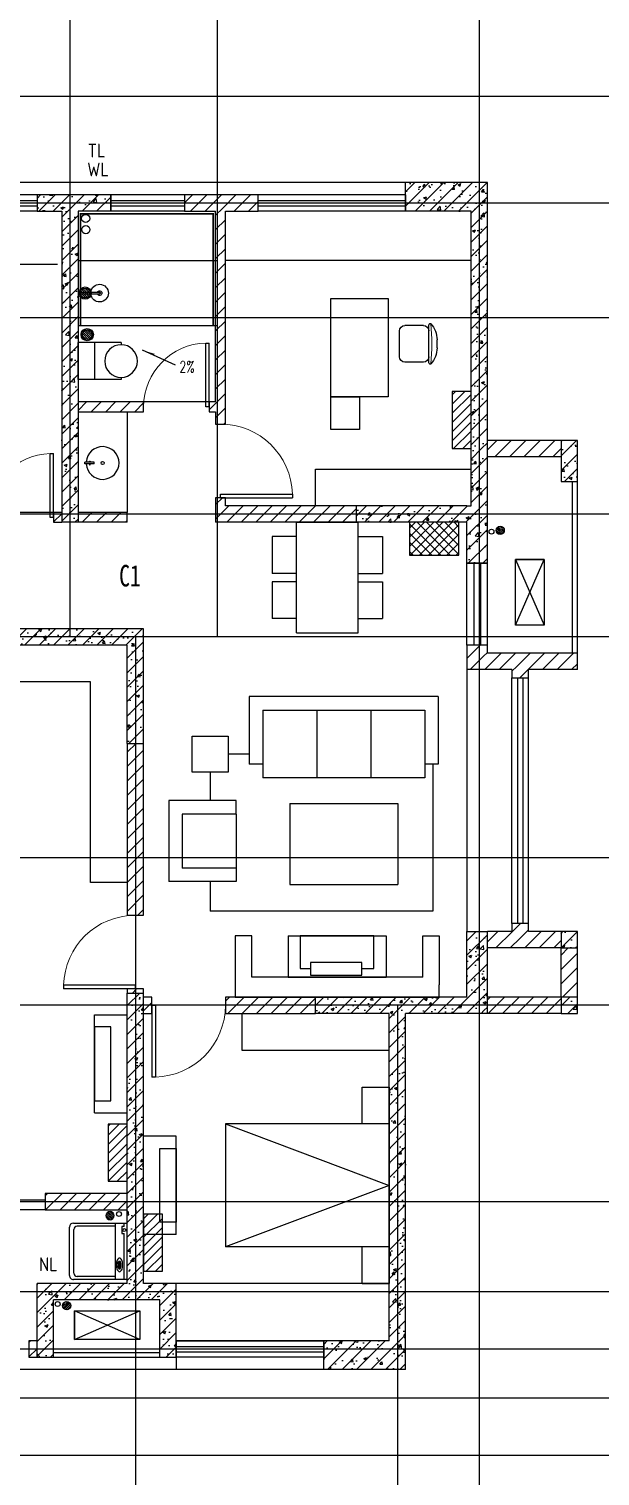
# Model space of a CAD drawing. Extents: x 174844 to 235370, y 408491 to 451532.
# Drawn here: x 218084 to 225059, y 422839 to 440518 of the extents above; entities that cross this region are included whole.
import ezdxf

# ---------------------------------------------------------------- set-up
doc = ezdxf.new("R2010")
doc.units = 0
doc.header["$LTSCALE"] = 10
doc.header["$MEASUREMENT"] = 0
doc.linetypes.add('DASH', pattern=[0.35, 0.25, -0.1])
doc.linetypes.add('DOTE', pattern=[2.42, 2, -0.2, 0.02, -0.2])
for name, color, linetype in [('A-FLOR-RAIL', 135, 'Continuous'), ('COLUMN', 255, 'Continuous'), ('DIM_SYMB', 3, 'Continuous'), ('DOTE', 24, 'DOTE'), ('L-家具', 8, 'Continuous'), ('L-石材', 43, 'Continuous'), ('LVTRY', 8, 'Continuous'), ('PUB_TEXT', 7, 'Continuous'), ('TOTHER', 7, 'Continuous'), ('WALL', 255, 'Continuous'), ('WINDOW', 4, 'Continuous'), ('空调', 231, 'Continuous')]:
    doc.layers.add(name, color=color, linetype=linetype)
doc.layers.add('HATCH', color=7, linetype='Continuous', plot=False)
doc.layers.add('PUB_HATCH', color=252, linetype='Continuous', plot=False)
doc.styles.add('A_DIM', font='SIMPLEX', dxfattribs={"width": 0.7, "bigfont": 'HZ'})
doc.styles.add('DIM_FONT', font='SIMPLEX', dxfattribs={"width": 0.7, "bigfont": 'GBCBIG'})
doc.styles.get("Standard").update_dxf_attribs({"font": 'gbenor.shx', "bigfont": 'gbcbig.shx'})
doc.styles.add('黑体', font='simhei.ttf', dxfattribs={"width": 0.73, "height": 353.9})
pattern_1 = [(45, (0, 89.76), (-88.388383, 88.388383), [])]
pattern_2 = [(45, (0, 0), (-88.388348, 88.388348), []), (50, (0, 0), (358.6301, -31.37607), [37.5, -412.5]), (355, (0, 0), (-69.37567, 376.09607), [30, -330]), (100.4514, (29.9, -2.6), (289.2547, 344.71977), [31.8701, -350.57106]), (46.1842, (0, 100), (533.62052, -82.7595), [56.25, -618.75]), (96.6356, (44.47, 93.1), (467.33135, 487.05894), [47.80514, -525.8565]), (351.1842, (0, 100), (467.331, 487.0593), [45, -495]), (21, (50, 75), (298.45353, -201.30945), [37.5, -412.5]), (326, (50, 75), (121.65767, 362.57502), [30, -330]), (71.4514, (74.87, 58.22), (420.11131, 161.26525), [31.8701, -350.57106]), (37.5, (0, 0), (6.079928, 166.446927), [0, -326, 0, -335, 0, -331.25]), (7.5, (0, 0), (131.53477, 197.205856), [0, -191, 0, -318.5, 0, -126.25]), (327.5, (-111.5, 0), (266.911218, -11.277436), [0, -125, 0, -390, 0, -517.5]), (317.5, (-161.5, 0), (291.59308, 50.05249), [0, -162.5, 0, -259, 0, -367.5])]

# ---------------------------------------------------------------- blocks, each defined once
blk = doc.blocks.new('1500床')
at = {"layer": 'L-家具'}
for p, q in [((126080, 70485), (126080, 68085)), ((126410, 70485), (126080, 70485)), ((126410, 70035), (126410, 70485)), ((126080, 70035), (128080, 70035)), ((128080, 70035), (126080, 69285)), ((128080, 70035), (128080, 68535)), ((126080, 69285), (128080, 68535)), ((126080, 68535), (128080, 68535)), ((126410, 68085), (126410, 68535)), ((126410, 68085), (126080, 68085))]:
    blk.add_line(p, q, dxfattribs=at)
at = {"layer": 'L-家具', "style": 'DIM_FONT', "text_generation_flag": 4, "width": 0.8, "flags": 9}
for tag in ['YSIZE', 'XSIZE', 'YSIZE', 'XSIZE']:
    blk.add_attdef(tag, (126080, 69285), '', height=0.55, dxfattribs=at)
blk = doc.blocks.new('TV')
for p, q in [((0, 600), (0, -600)), ((0, 600), (400, 600)), ((400, 600), (400, -600)), ((0, -600), (400, -600))]:
    blk.add_line(p, q)
blk.add_lwpolyline([(200, -450), (0, -450), (0, 450), (200, 450)], close=True)
blk = doc.blocks.new('_C12CZF')
blk.add_blockref('TV', (0, 0))
blk = doc.blocks.new('dsafdsafdsa')
at = {"layer": 'L-家具'}
for p, q in [((-1155, 0), (-1155, -825)), ((-1155, 0), (1155, 0)), ((-990, -165), (-990, -990)), ((990, -165), (-990, -165)), ((-330, -165), (-330, -990)), ((330, -165), (330, -990)), ((990, -165), (990, -990)), ((1155, 0), (1155, -825)), ((-1155, -825), (-990, -825)), ((990, -825), (1155, -825)), ((-990, -990), (990, -990)), ((-660, -1306), (-660, -2296)), ((660, -1306), (-660, -1306)), ((660, -1306), (660, -2296)), ((1312, -1270), (2137, -1270)), ((1312, -1435), (1312, -1270)), ((2137, -1270), (2137, -2260)), ((1312, -1435), (1972, -1435)), ((1312, -1435), (1312, -2095)), ((1972, -1435), (1972, -2095)), ((1312, -2095), (1972, -2095)), ((1312, -2095), (1972, -2095)), ((1312, -2095), (1972, -2095)), ((1312, -2095), (1312, -2260)), ((660, -2296), (-660, -2296)), ((1312, -2260), (2137, -2260)), ((1631, -2260), (1631, -2621))]:
    blk.add_line(p, q, dxfattribs=at)
blk.add_lwpolyline([(1411, -483), (1411, -923), (1851, -923), (1851, -483)], close=True, dxfattribs=at)
for points in [[(1155, -703), (1411, -703)], [(-1090, -825), (-1090, -2621), (1631, -2621)], [(1631, -923), (1631, -1270)]]:
    blk.add_lwpolyline(points, dxfattribs=at)
blk = doc.blocks.new('zy')
at = {"layer": 'L-家具'}
for p, q in [((2492883, 114938), (2491683, 114938)), ((2491683, 114938), (2491683, 114238)), ((2492883, 114238), (2492883, 114938)), ((2491683, 114238), (2492883, 114238)), ((2492012, 113808), (2492012, 114033)), ((2492394, 114101), (2492079, 114101)), ((2492462, 113808), (2492462, 114033)), ((2492467, 113741), (2492007, 113741)), ((2492286, 113641), (2492187, 113641))]:
    blk.add_line(p, q, dxfattribs=at)
blk.add_lwpolyline([(2493283, 114938), (2492883, 114938), (2492883, 114588), (2493283, 114588)], close=True, dxfattribs=at)
for centre, radius, start, end in [((2492079, 114033), 67.5, 90, 180), ((2492394, 114033), 67.5, 0, 90), ((2491997, 113724), 10, 157.33, 229.2735), ((2492007, 113721), 20, 90, 157.33), ((2492197, 113956), 316, 229.2735, 268.2349), ((2492079, 113808), 67.5, 180, 270), ((2492276, 113956), 316, 271.7651, 310.7265), ((2492394, 113808), 67.5, 270, 0), ((2492467, 113721), 20, 22.67, 90), ((2492476, 113724), 10, 310.7265, 22.67)]:
    blk.add_arc(centre, radius, start, end, dxfattribs=at)
at = {"layer": 'L-家具', "lineweight": 13}
blk.add_arc((2492237, 116418), 2713, 264.8023, 275.1977, dxfattribs=at)
at = {"layer": 'L-家具', "oblique": 0, "width": 0.8, "flags": 9}
for tag in ['YSIZE', 'XSIZE']:
    blk.add_attdef(tag, (2491686, 114938), '', height=0.5, rotation=180, dxfattribs=at)
blk = doc.blocks.new('A$C57C33B1E')
at = {"layer": 'L-家具'}
for p, q in [((125, 300), (575, 300)), ((125, 0), (125, 300)), ((575, 0), (575, 300)), ((675, 300), (1125, 300)), ((675, 0), (675, 300)), ((1125, 0), (1125, 300)), ((1300, 0), (-50, 0)), ((-50, -750), (-50, 0)), ((1300, -750), (1300, 0)), ((1300, -750), (-50, -750)), ((125, -750), (125, -1050)), ((575, -750), (575, -1050)), ((675, -750), (675, -1050)), ((1125, -750), (1125, -1050)), ((125, -1050), (575, -1050)), ((675, -1050), (1125, -1050))]:
    blk.add_line(p, q, dxfattribs=at)
blk = doc.blocks.new('A$C695A5D2E')
at = {"layer": 'L-家具'}
for p, q in [((50, 2289), (50, 2489)), ((50, 2489), (650, 2489)), ((650, 2489), (800, 2489)), ((800, 2489), (800, 0)), ((557, 2289), (50, 2289)), ((557, 200), (557, 2289)), ((50, 1845), (50, 645)), ((50, 1845), (557, 1845)), ((557, 1845), (557, 645)), ((50, 795), (50, 1695)), ((50, 1695), (450, 1695)), ((450, 1695), (450, 1571)), ((377, 1571), (532, 1571)), ((377, 942), (377, 1571)), ((532, 1571), (532, 942)), ((532, 942), (377, 942)), ((450, 942), (450, 795)), ((450, 795), (50, 795)), ((50, 645), (557, 645)), ((557, 200), (50, 200)), ((50, 200), (50, 0)), ((50, 0), (650, 0)), ((800, 0), (650, 0))]:
    blk.add_line(p, q, dxfattribs=at)
blk = doc.blocks.new('R1')
blk.add_line((225, 0), (-225, 0))
at = {"linetype": 'Continuous'}
for p, q in [((-225, -525), (-225, 0)), ((225, -525), (225, 0)), ((-225, -200), (225, -200)), ((-225, -525), (-200, -525)), ((200, -525), (225, -525))]:
    blk.add_line(p, q, dxfattribs=at)
blk.add_circle((0, -525), 200, dxfattribs=at)
blk = doc.blocks.new('_E10EVE')
blk.add_blockref('R1', (0, 0))
blk = doc.blocks.new('1')
for p, q in [((-10, -104), (-10, -218)), ((10, -104), (-10, -104)), ((10, -104), (10, -218)), ((10, -218), (-10, -218))]:
    blk.add_line(p, q)
for points in [[(-10, -161), (-23, -161), (-23, -151), (-10, -151)], [(10, -161), (23, -161), (23, -151), (10, -151)]]:
    blk.add_lwpolyline(points, close=True)
blk.add_circle((0, 0), 19.1)
blk.add_arc((0, 0), 200, 272.866, 267.134)
blk = doc.blocks.new('M_E20')
at = {"color": 0}
for p, q in [((345, 0), (-345, 0)), ((-302, -36), (-345, -36)), ((-307, -144), (-307, -611)), ((-302, -35), (-302, -66)), ((-302, -66), (-219, -66)), ((-219, -66), (-219, -35)), ((345, -36), (-219, -36)), ((123, -87), (123, -99)), ((133, -96), (133, -113)), ((198, -96), (133, -96)), ((133, -113), (198, -113)), ((198, -113), (198, -96)), ((215, -88), (215, -99)), ((307, -144), (307, -611)), ((267, -651), (-267, -651))]:
    blk.add_line(p, q, dxfattribs=at)
blk.add_lwpolyline([(83, -94, 0.185158), (88, -107, 0.102042), (108, -122, 0.060862), (133, -130, 0.047173), (166, -133, 0.047173), (200, -130, 0.060862), (225, -122, 0.102042), (245, -107, 0.185158), (250, -94, 0.185158), (245, -82, 0.102042), (225, -67, 0.060862), (200, -59, 0.047173), (166, -56, 0.047173), (133, -59, 0.060862), (108, -67, 0.102042), (88, -82, 0.185158)], format="xyb", close=True, dxfattribs=at)
for points in [[(215, -88, 0.259034), (213, -85, 0.076276), (201, -80, 0.036515), (188, -77, 0.026615), (169, -76, 0.026615), (150, -77, 0.036515), (137, -80, 0.076276), (125, -85, 0.259034), (123, -88, 0.078462), (123, -89, 0.056762)], [(215, -99, 0.259034), (213, -95, 0.076276), (201, -90, 0.036515), (188, -88, 0.026615), (169, -87, 0.026615), (150, -88, 0.036515), (137, -90, 0.076276), (125, -95, 0.259034), (123, -99, 0.259034), (125, -102, 0.056762), (133, -106, 0.036515)], [(198, -108, 0.008736), (201, -107, 0.076276), (213, -102, 0.259034), (215, -99, 0.259034)]]:
    blk.add_lwpolyline(points, format="xyb", dxfattribs=at)
blk.add_circle((-259, -35), 17.5, dxfattribs=at)
for centre, start, end in [((-267, -611), 180, 270), ((267, -611), 270, 0)]:
    blk.add_arc(centre, 40, start, end, dxfattribs=at)
at = {"layer": 'TOTHER', "color": 0, "linetype": 'Continuous'}
for p, q in [((-345, -656), (-345, 0)), ((345, 0), (345, -656)), ((-345, -145), (345, -145)), ((295, -706), (-295, -706))]:
    blk.add_line(p, q, dxfattribs=at)
for centre, start, end in [((-295, -656), 180, 270), ((295, -656), 270, 0)]:
    blk.add_arc(centre, 50, start, end, dxfattribs=at)
at = {"color": 0, "width": 0.8, "flags": 9}
for tag in ['XSIZE', 'YSIZE']:
    blk.add_attdef(tag, (0, 0), '', height=0.5, dxfattribs=at)
blk = doc.blocks.new('DL')
at = {"layer": 'LVTRY'}
h = blk.add_hatch(dxfattribs=at)
h.set_pattern_fill('ANSI31', color=256, scale=10)
h.set_pattern_definition([(45, (0, 0), (-11.22532015, 11.22532015), [])])
edge = h.paths.add_edge_path()
edge.add_arc((203360, 339405), 50, 0, 360)
blk.add_circle((203360, 339405), 50, dxfattribs=at)
blk = doc.blocks.new('DILOU')
at = {"layer": 'LVTRY'}
h = blk.add_hatch(dxfattribs=at)
h.set_pattern_fill('ANSI31', color=256, scale=150, angle=270, style=0)
h.set_pattern_definition([(315, (-245107.61, 2520100.217), (13.25825215, 13.25825215), [])])
h.paths.add_polyline_path([(-135, 0, 1), (-15, 0, 1)])
for radius in [75, 60]:
    blk.add_circle((-75, 0), radius, dxfattribs=at)
blk = doc.blocks.new('$plan$00001626')
blk.add_line((-10, 0), (10, 0))
for points in [[(-124, 0), (133, 0)], [(-10, 0), (-10, -263)], [(10, 0), (10, -263)]]:
    blk.add_lwpolyline(points)
for centre, radius, start, end in [((0, -262), 108, 95.306, 84.694), ((0, -262), 28.3, 110.6725, 69.3275), ((0, -260), 10.5, 197.2381, 342.7619)]:
    blk.add_arc(centre, radius, start, end)
at = {"layer": 'LVTRY', "extrusion": (6.9259e-12, 1.60526e-11, -1), "zscale": -0.9999999999999997, "rotation": 90.00000768396283}
blk.add_blockref('DILOU', (0, -11), dxfattribs=at)
blk = doc.blocks.new('$DorLib2D$00000001')
for p, q in [((0.45, 0.975), (0.5, 0.975)), ((0.45, 0), (0.45, 0.975)), ((0.5, 0), (0.5, 0.975)), ((0.5, 0), (0.45, 0))]:
    blk.add_line(p, q)
at = {"lineweight": 13}
blk.add_arc((0.475, 0), 0.975, 91.4693, 180, dxfattribs=at)
blk = doc.blocks.new('$WINLIB2D$00000001')
at = {"color": 0}
for points in [[(-0.5, 0.5), (-0.5, -0.5)], [(-0.5, 0.5), (0.5, 0.5)], [(0.5, -0.5), (0.5, 0.5)], [(0.5, 0.1667), (-0.5, 0.1667)], [(0.5, -0.1667), (-0.5, -0.1667)], [(-0.5, -0.5), (0.5, -0.5)]]:
    blk.add_lwpolyline(points, dxfattribs=at)
blk = doc.blocks.new('$DorLib2D$00000131')
at = {"color": 0, "linetype": 'Continuous'}
for p, q in [((0.15, 0.125), (0.2319, 0.1973)), ((0.2319, 0.1973), (0.2319, 0.125)), ((-0.5, 0.125), (-0.5, 0)), ((0.0192, 0.125), (-0.5, 0.125)), ((0.0192, 0), (0.0192, 0.125)), ((0.35, 0.125), (0.15, 0.125)), ((-0.5, 0), (0.0192, 0)), ((-0.024, 0), (0.5, 0)), ((-0.024, -0.125), (-0.024, 0)), ((0.5, 0), (0.5, -0.125)), ((-0.35, -0.125), (-0.15, -0.125)), ((-0.2319, -0.1973), (-0.2319, -0.125)), ((-0.15, -0.125), (-0.2319, -0.1973)), ((0.5, -0.125), (-0.024, -0.125))]:
    blk.add_line(p, q, dxfattribs=at)

msp = doc.modelspace()

# ---------------------------------------------------------------- hatches: boundary and pattern name
at = {"layer": 'DIM_SYMB'}
msp.add_hatch(color=256, dxfattribs=at).paths.add_polyline_path([(219472.6, 436592.1), (219609.5, 436530.7), (219617.6, 436548.9)])
at = {"layer": 'L-家具', "linetype": 'ByBlock'}
h = msp.add_hatch(dxfattribs=at)
h.set_pattern_fill('ANSI31', color=256, scale=50)
h.set_pattern_definition([(45, (-5030.59, 8963.17), (-56.126601, 56.126601), [])])
h.paths.add_polyline_path([(223252.3, 435390.4), (223483.8, 435390.4), (223483.8, 436087.9), (223252.3, 436087.9)])
h = msp.add_hatch(dxfattribs=at)
h.set_pattern_fill('ANSI37', color=256, scale=50)
h.set_pattern_definition([(45, (3360.27, 6593.13), (-56.126601, 56.126601), []), (135, (3360.27, 6593.13), (-56.126601, -56.126601), [])])
h.paths.add_polyline_path([(223333.8, 434490.4), (222733.8, 434490.4), (222733.8, 434090.4), (223333.8, 434090.4)])
h = msp.add_hatch(dxfattribs=at)
h.set_pattern_fill('ANSI31', color=256, scale=50)
h.set_pattern_definition([(45, (-830.59, 13.17), (-56.126601, 56.126601), [])])
h.paths.add_polyline_path([(219052.3, 426440.4), (219283.8, 426440.4), (219283.8, 427137.9), (219052.3, 427137.9)])
h = msp.add_hatch(dxfattribs=at)
h.set_pattern_fill('ANSI31', color=256, scale=50)
h.set_pattern_definition([(45, (-1262.104, -1086.83), (-56.126601, 56.126601), [])])
h.paths.add_polyline_path([(219483.8, 425340.4), (219715.3, 425340.4), (219715.3, 426037.9), (219483.8, 426037.9)])
at = {"layer": 'PUB_HATCH'}
h = msp.add_hatch(dxfattribs=at)
h.set_pattern_fill('钢筋混凝土', color=256, scale=50, style=0)
h.set_pattern_definition(pattern_2)
h.paths.add_polyline_path([(223483.8, 438290.4), (223683.8, 438640.4), (222683.8, 438640.4), (222683.8, 438290.4)])
h = msp.add_hatch(dxfattribs=at)
h.set_pattern_fill('钢筋混凝土', color=256, scale=50, style=0)
h.set_pattern_definition(pattern_2)
h.paths.add_polyline_path([(223483.8, 435390.4), (223683.8, 435390.4), (223683.8, 438640.4), (223483.8, 438290.4)])
h = msp.add_hatch(dxfattribs=at)
h.set_pattern_fill('钢筋混凝土', color=256, scale=50, style=0)
h.set_pattern_definition(pattern_2)
h.paths.add_polyline_path([(218583.8, 438490.4), (218183.8, 438490.4), (218183.8, 438290.4), (218483.8, 438290.4), (218583.8, 438357.1)])
h = msp.add_hatch(dxfattribs=at)
h.set_pattern_fill('钢筋混凝土', color=256, scale=50, style=0)
h.set_pattern_definition(pattern_2)
h.paths.add_polyline_path([(219083.8, 438490.4), (218583.8, 438490.4), (218583.8, 438357.1), (218683.8, 438290.4), (219083.8, 438290.4)])
h = msp.add_hatch(dxfattribs=at)
h.set_pattern_fill('普通砖', color=256, scale=50, style=0)
h.set_pattern_definition(pattern_1)
h.paths.add_polyline_path([(220383.8, 438490.4), (219983.8, 438490.4), (219983.8, 438290.4), (220363.8, 438290.4), (220410.4, 438357.1)])
h = msp.add_hatch(dxfattribs=at)
h.set_pattern_fill('普通砖', color=256, scale=50, style=0)
h.set_pattern_definition(pattern_1)
h.paths.add_polyline_path([(220483.8, 438290.4), (220883.8, 438290.4), (220883.8, 438490.4), (220383.8, 438490.4), (220410.4, 438357.1)])
h = msp.add_hatch(dxfattribs=at)
h.set_pattern_fill('钢筋混凝土', color=256, scale=50, style=0)
h.set_pattern_definition(pattern_2)
h.paths.add_polyline_path([(218583.8, 438357.1), (218483.8, 438290.4), (218483.8, 435940.4), (218683.8, 435940.4), (218683.8, 438290.4)])
h = msp.add_hatch(dxfattribs=at)
h.set_pattern_fill('普通砖', color=256, scale=50, style=0)
h.set_pattern_definition(pattern_1)
h.paths.add_polyline_path([(220403.8, 435913.7), (220483.8, 435940.4), (220483.8, 438290.4), (220410.4, 438357.1), (220363.8, 438290.4), (220363.8, 435960.4)])
h = msp.add_hatch(dxfattribs=at)
h.set_pattern_fill('普通砖', color=256, scale=50, style=0)
h.set_pattern_definition(pattern_1)
h.paths.add_polyline_path([(218683.8, 435840.4), (219483.8, 435840.4), (219483.8, 435960.4), (218683.8, 435960.4)])
h = msp.add_hatch(dxfattribs=at)
h.set_pattern_fill('普通砖', color=256, scale=50, style=0)
h.set_pattern_definition(pattern_1)
h.paths.add_polyline_path([(220363.8, 435960.4), (220283.8, 435960.4), (220283.8, 435840.4), (220363.8, 435840.4), (220403.8, 435913.7)])
h = msp.add_hatch(dxfattribs=at)
h.set_pattern_fill('钢筋混凝土', color=256, scale=50, style=0)
h.set_pattern_definition(pattern_2)
h.paths.add_polyline_path([(218683.8, 435940.4), (218483.8, 435940.4), (218483.8, 434590.4), (218683.8, 434590.4)])
h = msp.add_hatch(dxfattribs=at)
h.set_pattern_fill('普通砖', color=256, scale=50, style=0)
h.set_pattern_definition(pattern_1)
h.paths.add_polyline_path([(220363.8, 435840.4), (220363.8, 435690.7), (220483.8, 435690.7), (220483.8, 435940.4), (220403.8, 435913.7)])
h = msp.add_hatch(dxfattribs=at)
h.set_pattern_fill('普通砖', color=256, scale=50, style=0)
h.set_pattern_definition(pattern_1)
h.paths.add_polyline_path([(224583.8, 435290.4), (224583.8, 435490.4), (223683.8, 435490.4), (223683.8, 435290.4)])
h = msp.add_hatch(dxfattribs=at)
h.set_pattern_fill('钢筋混凝土', color=256, scale=50, style=0)
h.set_pattern_definition(pattern_2)
h.paths.add_polyline_path([(224783.8, 434990.4), (224783.8, 435490.4), (224583.8, 435490.4), (224583.8, 434990.4)])
h = msp.add_hatch(dxfattribs=at)
h.set_pattern_fill('钢筋混凝土', color=256, scale=50, style=0)
h.set_pattern_definition(pattern_2)
h.paths.add_polyline_path([(223483.8, 434690.4), (223683.8, 434690.4), (223683.8, 435390.4), (223483.8, 435390.4)])
h = msp.add_hatch(dxfattribs=at)
h.set_pattern_fill('普通砖', color=256, scale=50, style=0)
h.set_pattern_definition(pattern_1)
h.paths.add_polyline_path([(220483.8, 434690.4), (220483.8, 434790.7), (220363.8, 434790.7), (220363.8, 434490.4)])
h = msp.add_hatch(dxfattribs=at)
h.set_pattern_fill('普通砖', color=256, scale=50, style=0)
h.set_pattern_definition(pattern_1)
h.paths.add_polyline_path([(218483.8, 434610.4), (218383.8, 434610.4), (218383.8, 434490.4), (218483.8, 434490.4)])
h = msp.add_hatch(dxfattribs=at)
h.set_pattern_fill('钢筋混凝土', color=256, scale=50, style=0)
h.set_pattern_definition(pattern_2)
h.paths.add_polyline_path([(218683.8, 434590.4), (218483.8, 434590.4), (218483.8, 434490.4), (218683.8, 434490.4)])
h = msp.add_hatch(dxfattribs=at)
h.set_pattern_fill('普通砖', color=256, scale=50, style=0)
h.set_pattern_definition(pattern_1)
h.paths.add_polyline_path([(219283.8, 434610.4), (218683.8, 434610.4), (218683.8, 434490.4), (219283.8, 434490.4)])
h = msp.add_hatch(dxfattribs=at)
h.set_pattern_fill('普通砖', color=256, scale=50, style=0)
h.set_pattern_definition(pattern_1)
h.paths.add_polyline_path([(222083.8, 434490.4), (222083.8, 434690.4), (220483.8, 434690.4), (220363.8, 434490.4)])
h = msp.add_hatch(dxfattribs=at)
h.set_pattern_fill('钢筋混凝土', color=256, scale=50, style=0)
h.set_pattern_definition(pattern_2)
h.paths.add_polyline_path([(223517.1, 434590.4), (223433.8, 434690.4), (222083.8, 434690.4), (222083.8, 434490.4), (223433.8, 434490.4)])
h = msp.add_hatch(dxfattribs=at)
h.set_pattern_fill('钢筋混凝土', color=256, scale=50, style=0)
h.set_pattern_definition(pattern_2)
h.paths.add_polyline_path([(223517.1, 434590.4), (223683.8, 434590.4), (223683.8, 434690.4), (223433.8, 434690.4)])
h = msp.add_hatch(dxfattribs=at)
h.set_pattern_fill('钢筋混凝土', color=256, scale=50, style=0)
h.set_pattern_definition(pattern_2)
h.paths.add_polyline_path([(223683.8, 433990.4), (223683.8, 434590.4), (223517.1, 434590.4), (223433.8, 434490.4), (223433.8, 433990.4)])
h = msp.add_hatch(dxfattribs=at)
h.set_pattern_fill('钢筋混凝土', color=256, scale=50, style=0)
h.set_pattern_definition(pattern_2)
h.paths.add_polyline_path([(219283.8, 432990.4), (219483.8, 433190.4), (217483.8, 433190.4), (217483.8, 432990.4)])
h = msp.add_hatch(dxfattribs=at)
h.set_pattern_fill('钢筋混凝土', color=256, scale=50, style=0)
h.set_pattern_definition(pattern_2)
h.paths.add_polyline_path([(219483.8, 431790.4), (219483.8, 433190.4), (219283.8, 432990.4), (219283.8, 431790.4)])
h = msp.add_hatch(dxfattribs=at)
h.set_pattern_fill('普通砖', color=256, scale=50, style=0)
h.set_pattern_definition(pattern_1)
h.paths.add_polyline_path([(223683.8, 432890.4), (223683.8, 432990.4), (223433.8, 432990.4), (223433.8, 432690.4)])
h = msp.add_hatch(dxfattribs=at)
h.set_pattern_fill('普通砖', color=256, scale=50, style=0)
h.set_pattern_definition(pattern_1)
h.paths.add_polyline_path([(224083.8, 432757), (224083.8, 432890.4), (223683.8, 432890.4), (223433.8, 432690.4), (223983.8, 432690.4)])
h = msp.add_hatch(dxfattribs=at)
h.set_pattern_fill('普通砖', color=256, scale=50, style=0)
h.set_pattern_definition(pattern_1)
h.paths.add_polyline_path([(224783.8, 432890.4), (224083.8, 432890.4), (224083.8, 432757), (224183.8, 432690.4), (224783.8, 432690.4)])
h = msp.add_hatch(dxfattribs=at)
h.set_pattern_fill('普通砖', color=256, scale=50, style=0)
h.set_pattern_definition(pattern_1)
h.paths.add_polyline_path([(223983.8, 432690.4), (223983.8, 432590.4), (224183.8, 432590.4), (224183.8, 432690.4), (224083.8, 432757)])
h = msp.add_hatch(dxfattribs=at)
h.set_pattern_fill('普通砖', color=256, scale=50, style=0)
h.set_pattern_definition(pattern_1)
h.paths.add_polyline_path([(219283.8, 431790.4), (219283.8, 429690.1), (219483.8, 429690.1), (219483.8, 431790.4)])
h = msp.add_hatch(dxfattribs=at)
h.set_pattern_fill('普通砖', color=256, scale=50, style=0)
h.set_pattern_definition(pattern_1)
h.paths.add_polyline_path([(224183.8, 429490.4), (224183.8, 429590.4), (223983.8, 429590.4), (223983.8, 429490.4), (224083.8, 429423.7)])
h = msp.add_hatch(dxfattribs=at)
h.set_pattern_fill('钢筋混凝土', color=256, scale=50, style=0)
h.set_pattern_definition(pattern_2)
h.paths.add_polyline_path([(223433.8, 428690.4), (223683.8, 428490.4), (223683.8, 429490.4), (223433.8, 429490.4)])
h = msp.add_hatch(dxfattribs=at)
h.set_pattern_fill('普通砖', color=256, scale=50, style=0)
h.set_pattern_definition(pattern_1)
h.paths.add_polyline_path([(224083.8, 429423.7), (223983.8, 429490.4), (223683.8, 429490.4), (223683.8, 429290.4), (224083.8, 429290.4)])
h = msp.add_hatch(dxfattribs=at)
h.set_pattern_fill('普通砖', color=256, scale=50, style=0)
h.set_pattern_definition(pattern_1)
h.paths.add_polyline_path([(224583.8, 429290.4), (224583.8, 429490.4), (224183.8, 429490.4), (224083.8, 429423.7), (224083.8, 429290.4)])
h = msp.add_hatch(dxfattribs=at)
h.set_pattern_fill('钢筋混凝土', color=256, scale=50, style=0)
h.set_pattern_definition(pattern_2)
h.paths.add_polyline_path([(224783.8, 429290.4), (224783.8, 429490.4), (224583.8, 429490.4), (224583.8, 429290.4)])
h = msp.add_hatch(dxfattribs=at)
h.set_pattern_fill('普通砖', color=256, scale=50, style=0)
h.set_pattern_definition(pattern_1)
h.paths.add_polyline_path([(224783.8, 429290.4), (224583.8, 429290.4), (224583.8, 428690.4), (224783.8, 428690.4)])
h = msp.add_hatch(dxfattribs=at)
h.set_pattern_fill('普通砖', color=256, scale=50, style=0)
h.set_pattern_definition(pattern_1)
h.paths.add_polyline_path([(219483.8, 428740.4), (219483.8, 428790.1), (219283.8, 428790.1), (219283.8, 428740.4)])
h = msp.add_hatch(dxfattribs=at)
h.set_pattern_fill('钢筋混凝土', color=256, scale=50, style=0)
h.set_pattern_definition(pattern_2)
h.paths.add_polyline_path([(219283.8, 428590.4), (219483.8, 428590.4), (219483.8, 428740.4), (219283.8, 428740.4)])
h = msp.add_hatch(dxfattribs=at)
h.set_pattern_fill('钢筋混凝土', color=256, scale=50, style=0)
h.set_pattern_definition(pattern_2)
h.paths.add_polyline_path([(219283.8, 426190.4), (219483.8, 426190.4), (219483.8, 428590.4), (219283.8, 428590.4)])
h = msp.add_hatch(dxfattribs=at)
h.set_pattern_fill('普通砖', color=256, scale=50, style=0)
h.set_pattern_definition(pattern_1)
h.paths.add_polyline_path([(219483.8, 428490.4), (219583.8, 428490.4), (219583.8, 428690.4), (219483.8, 428690.4)])
h = msp.add_hatch(dxfattribs=at)
h.set_pattern_fill('普通砖', color=256, scale=50, style=0)
h.set_pattern_definition(pattern_1)
h.paths.add_polyline_path([(221583.8, 428690.4), (220483.8, 428690.4), (220483.8, 428490.4), (221583.8, 428490.4)])
h = msp.add_hatch(dxfattribs=at)
h.set_pattern_fill('钢筋混凝土', color=256, scale=50, style=0)
h.set_pattern_definition(pattern_2)
h.paths.add_polyline_path([(222583.8, 428557), (222583.8, 428690.4), (221583.8, 428690.4), (221583.8, 428490.4), (222483.8, 428490.4)])
h = msp.add_hatch(dxfattribs=at)
h.set_pattern_fill('钢筋混凝土', color=256, scale=50, style=0)
h.set_pattern_definition(pattern_2)
h.paths.add_polyline_path([(222483.8, 424490.4), (222683.8, 424140.4), (222683.8, 428490.4), (222583.8, 428557), (222483.8, 428490.4)])
h = msp.add_hatch(dxfattribs=at)
h.set_pattern_fill('钢筋混凝土', color=256, scale=50, style=0)
h.set_pattern_definition(pattern_2)
h.paths.add_polyline_path([(223683.8, 428490.4), (223433.8, 428690.4), (222583.8, 428690.4), (222583.8, 428557), (222683.8, 428490.4)])
h = msp.add_hatch(dxfattribs=at)
h.set_pattern_fill('普通砖', color=256, scale=50, style=0)
h.set_pattern_definition(pattern_1)
h.paths.add_polyline_path([(224583.8, 428490.4), (224583.8, 428690.4), (223683.8, 428690.4), (223683.8, 428490.4)])
h = msp.add_hatch(dxfattribs=at)
h.set_pattern_fill('钢筋混凝土', color=256, scale=50, style=0)
h.set_pattern_definition(pattern_2)
h.paths.add_polyline_path([(224783.8, 428490.4), (224783.8, 428690.4), (224583.8, 428690.4), (224583.8, 428490.4)])
h = msp.add_hatch(dxfattribs=at)
h.set_pattern_fill('普通砖', color=256, scale=50, style=0)
h.set_pattern_definition(pattern_1)
h.paths.add_polyline_path([(219283.8, 426290.4), (218283.8, 426290.4), (218283.8, 426090.4), (219283.8, 426090.4)])
h = msp.add_hatch(dxfattribs=at)
h.set_pattern_fill('钢筋混凝土', color=256, scale=50, style=0)
h.set_pattern_definition(pattern_2)
h.paths.add_polyline_path([(219383.8, 425123.7), (219483.8, 425190.4), (219483.8, 426190.4), (219283.8, 426190.4), (219283.8, 425190.4)])
h = msp.add_hatch(dxfattribs=at)
h.set_pattern_fill('钢筋混凝土', color=256, scale=50, style=0)
h.set_pattern_definition(pattern_2)
h.paths.add_polyline_path([(218383.8, 424290.4), (218383.8, 424990.4), (218183.8, 425190.4), (218183.8, 424290.4)])
h = msp.add_hatch(dxfattribs=at)
h.set_pattern_fill('钢筋混凝土', color=256, scale=50, style=0)
h.set_pattern_definition(pattern_2)
h.paths.add_polyline_path([(219383.8, 425123.7), (219283.8, 425190.4), (218183.8, 425190.4), (218383.8, 424990.4), (219383.8, 424990.4)])
h = msp.add_hatch(dxfattribs=at)
h.set_pattern_fill('钢筋混凝土', color=256, scale=50, style=0)
h.set_pattern_definition(pattern_2)
h.paths.add_polyline_path([(219683.8, 424990.4), (219883.8, 425190.4), (219483.8, 425190.4), (219383.8, 425123.7), (219383.8, 424990.4)])
h = msp.add_hatch(dxfattribs=at)
h.set_pattern_fill('钢筋混凝土', color=256, scale=50, style=0)
h.set_pattern_definition(pattern_2)
h.paths.add_polyline_path([(219883.8, 424290.4), (219883.8, 425190.4), (219683.8, 424990.4), (219683.8, 424290.4)])
h = msp.add_hatch(dxfattribs=at)
h.set_pattern_fill('普通砖', color=256, scale=50, style=0)
h.set_pattern_definition(pattern_1)
h.paths.add_polyline_path([(218183.8, 424490.4), (218083.8, 424490.4), (218083.8, 424290.4), (218183.8, 424290.4)])
h = msp.add_hatch(dxfattribs=at)
h.set_pattern_fill('钢筋混凝土', color=256, scale=50, style=0)
h.set_pattern_definition(pattern_2)
h.paths.add_polyline_path([(222683.8, 424140.4), (222483.8, 424490.4), (221683.8, 424490.4), (221683.8, 424140.4)])

# ---------------------------------------------------------------- linework, layer by layer
at = {"layer": 'A-FLOR-RAIL'}
for p, q in [((224723.8, 432890.4), (224723.8, 434990.4)), ((224783.8, 432890.4), (224783.8, 434990.4)), ((218383.8, 424350.4), (219683.8, 424350.3)), ((218383.8, 424290.4), (219683.8, 424290.3))]:
    msp.add_line(p, q, dxfattribs=at)
at = {"layer": 'COLUMN'}
for p, q in [((224783.8, 435490.4), (224583.8, 435490.4)), ((224583.8, 435490.4), (224583.8, 434990.4)), ((224783.8, 434990.4), (224783.8, 435490.4)), ((224583.8, 434990.4), (224783.8, 434990.4)), ((224783.8, 429490.4), (224583.8, 429490.4)), ((224583.8, 429490.4), (224583.8, 429290.4)), ((224783.8, 429290.4), (224783.8, 429490.4)), ((224583.8, 429290.4), (224783.8, 429290.4)), ((224783.8, 428690.4), (224583.8, 428690.4)), ((224583.8, 428690.4), (224583.8, 428490.4)), ((224783.8, 428490.4), (224783.8, 428690.4)), ((224583.8, 428490.4), (224783.8, 428490.4))]:
    msp.add_line(p, q, dxfattribs=at)
at = {"layer": 'DIM_SYMB'}
msp.add_lwpolyline([(219874.4, 436411.8), (219472.6, 436592.1)], dxfattribs=at)
at = {"layer": 'DOTE', "ltscale": 0.5}
for p, q in [((218583.8, 440760), (218583.8, 433090.4)), ((220383.8, 440760), (220383.8, 433090.4)), ((223583.8, 440760), (223583.8, 421852.1)), ((226543.2, 439690.4), (186397.3, 439690.4)), ((226543.2, 438390.4), (186397.3, 438390.4)), ((226543.2, 436990.4), (186397.3, 436990.4)), ((226543.2, 434590.4), (186397.3, 434590.4)), ((226543.2, 433090.4), (186397.3, 433090.4)), ((219383.8, 433090.4), (219383.8, 421852.1)), ((226543.2, 430390.4), (186397.3, 430390.4)), ((226543.2, 428590.4), (186397.3, 428590.4)), ((222583.8, 428590.1), (222583.8, 421852.1)), ((226543.2, 426190.4), (186397.3, 426190.4)), ((226543.2, 425090.4), (186397.3, 425090.4)), ((226543.2, 424390.4), (186397.3, 424390.4)), ((226543.2, 423790.4), (186397.3, 423790.4)), ((226543.2, 423090.4), (186397.3, 423090.4))]:
    msp.add_line(p, q, dxfattribs=at)
at = {"layer": 'HATCH'}
msp.add_lwpolyline([(219883.8, 424490.4), (221683.8, 424490.4), (221683.8, 424290.4), (219883.8, 424290.4)], close=True, dxfattribs=at)
at = {"layer": 'L-家具', "linetype": 'ByBlock'}
for points in [[(223483.8, 436087.9), (223252.3, 436087.9), (223252.3, 435390.4), (223483.8, 435390.4)], [(223333.8, 434490.4), (222733.8, 434490.4), (222733.8, 434090.4), (223333.8, 434090.4)], [(219283.8, 427137.9), (219052.3, 427137.9), (219052.3, 426440.4), (219283.8, 426440.4)], [(219715.3, 426037.9), (219483.8, 426037.9), (219483.8, 425340.4), (219715.3, 425340.4)]]:
    msp.add_lwpolyline(points, close=True, dxfattribs=at)
for points in [[(221583.8, 434690.4), (221583.8, 435140.4), (223383.8, 435140.4)], [(221583.8, 434690.4), (221583.8, 435140.4), (223483.8, 435140.4)], [(219283.8, 430090.4), (218833.8, 430090.4), (218833.8, 432540.4), (217583.8, 432540.4)], [(219283.8, 430090.4), (218833.8, 430090.4), (218833.8, 432540.4), (217583.8, 432540.4)], [(220683.8, 428490.4), (220683.8, 428040.4), (222483.8, 428040.4)], [(220683.8, 428490.4), (220683.8, 428040.4), (222483.8, 428040.4)]]:
    msp.add_lwpolyline(points, dxfattribs=at)
at = {"layer": 'L-石材'}
for p, q in [((222683.8, 438640.4), (217133.8, 438640.4)), ((219883.8, 424290.4), (219883.8, 424140.4)), ((221683.8, 424140.4), (215683.8, 424140.4))]:
    msp.add_line(p, q, dxfattribs=at)
at = {"layer": 'LVTRY'}
for p, q in [((218433.8, 437640.4), (217155.8, 437640.4)), ((220383.8, 436890.4), (218683.8, 436890.4))]:
    msp.add_line(p, q, dxfattribs=at)
msp.add_lwpolyline([(218683.8, 435840.4), (219283.8, 435840.4), (219283.8, 434610.4), (218683.8, 434610.4)], dxfattribs=at)
at = {"layer": 'LVTRY', "elevation": 0}
for points in [[(224027.8, 433234.4), (224027.8, 434034.4), (224377.8, 434034.4), (224377.8, 433234.4), (224027.8, 433234.4), (224377.8, 434034.4), (224027.8, 434034.4), (224377.8, 433234.4)], [(219439.7, 424505.9), (218639.7, 424505.9), (218639.7, 424855.9), (219439.7, 424855.9), (219439.7, 424505.9), (218639.7, 424855.9), (218639.7, 424505.9), (219439.7, 424855.9)]]:
    msp.add_lwpolyline(points, dxfattribs=at)
at = {"layer": 'LVTRY'}
for centre, radius in [((218776.5, 438202.8), 50), ((218778.5, 438066.4), 50), ((223733.8, 434377), 30), ((219183.8, 426040.4), 30), ((218433.8, 424940.4), 30)]:
    msp.add_circle(centre, radius, dxfattribs=at)
at = {"layer": 'WALL'}
for p, q in [((223683.8, 438640.4), (222683.8, 438640.4)), ((222683.8, 438290.4), (222683.8, 438640.4)), ((223683.8, 435390.4), (223683.8, 438640.4)), ((218583.8, 438490.4), (218183.8, 438490.4)), ((218183.8, 438490.4), (218183.8, 438290.4)), ((219083.8, 438490.4), (218583.8, 438490.4)), ((219083.8, 438490.4), (219083.8, 438290.4)), ((219083.8, 438290.4), (219083.8, 438490.4)), ((220383.8, 438490.4), (219983.8, 438490.4)), ((219983.8, 438490.4), (219983.8, 438290.4)), ((220883.8, 438490.4), (220383.8, 438490.4)), ((220883.8, 438290.4), (220883.8, 438490.4)), ((222683.8, 438490.4), (222683.8, 438290.4)), ((218183.8, 438290.4), (218483.8, 438290.4)), ((218483.8, 438290.4), (218483.8, 435940.4)), ((218683.8, 438290.4), (218683.8, 435940.4)), ((219083.8, 438290.4), (218683.8, 438290.4)), ((219983.8, 438290.4), (220363.8, 438290.4)), ((220363.8, 435960.4), (220363.8, 438290.4)), ((220483.8, 435940.4), (220483.8, 438290.4)), ((220483.8, 438290.4), (220883.8, 438290.4)), ((223483.8, 438290.4), (222683.8, 438290.4)), ((223483.8, 435390.4), (223483.8, 438290.4)), ((219483.8, 435960.4), (218683.8, 435960.4)), ((219483.8, 435840.4), (219483.8, 435960.4)), ((220363.8, 435960.4), (220283.8, 435960.4)), ((220283.8, 435960.4), (220283.8, 435840.4)), ((218483.8, 435940.4), (218483.8, 434590.4)), ((218683.8, 435940.4), (218683.8, 434590.4)), ((218683.8, 435840.4), (219483.8, 435840.4)), ((220283.8, 435840.4), (220363.8, 435840.4)), ((220363.8, 435840.4), (220363.8, 435690.7)), ((220483.8, 435690.7), (220483.8, 435940.4)), ((220363.8, 435690.7), (220483.8, 435690.7)), ((224583.8, 435490.4), (223683.8, 435490.4)), ((223483.8, 434690.4), (223483.8, 435390.4)), ((223683.8, 434690.4), (223683.8, 435390.4)), ((224583.8, 435290.4), (223683.8, 435290.4)), ((220483.8, 434790.7), (220363.8, 434790.7)), ((220363.8, 434790.7), (220363.8, 434490.4)), ((220483.8, 434690.4), (220483.8, 434790.7)), ((218483.8, 434610.4), (218383.8, 434610.4)), ((218383.8, 434610.4), (218383.8, 434490.4)), ((218483.8, 434590.4), (218483.8, 434490.4)), ((219283.8, 434610.4), (218683.8, 434610.4)), ((218683.8, 434590.4), (218683.8, 434490.4)), ((219283.8, 434490.4), (219283.8, 434610.4)), ((222083.8, 434690.4), (220483.8, 434690.4)), ((223433.8, 434690.4), (222083.8, 434690.4)), ((222083.8, 434490.4), (222083.8, 434690.4)), ((223433.8, 434690.4), (223433.8, 434690.4)), ((223433.8, 434690.4), (223483.8, 434690.4)), ((223683.8, 434590.4), (223683.8, 434690.4)), ((223683.8, 433990.4), (223683.8, 434590.4)), ((218383.8, 434490.4), (218483.8, 434490.4)), ((218683.8, 434490.4), (218483.8, 434490.4)), ((219283.8, 434490.4), (218683.8, 434490.4)), ((222083.8, 434490.4), (220363.8, 434490.4)), ((223433.8, 434490.4), (222083.8, 434490.4)), ((223433.8, 433990.4), (223433.8, 434490.4)), ((223683.8, 433990.4), (223433.8, 433990.4)), ((223433.8, 433990.4), (223683.8, 433990.4)), ((219483.8, 433190.4), (217483.8, 433190.4)), ((219483.8, 431790.4), (219483.8, 433190.4)), ((219283.8, 432990.4), (217483.8, 432990.4)), ((219283.8, 431790.4), (219283.8, 432990.4)), ((223683.8, 432990.4), (223433.8, 432990.4)), ((223433.8, 432990.4), (223433.8, 432690.4)), ((223683.8, 432890.4), (223683.8, 432990.4)), ((224083.8, 432890.4), (223683.8, 432890.4)), ((224783.8, 432890.4), (224083.8, 432890.4)), ((224783.8, 432690.4), (224783.8, 432890.4)), ((223983.8, 432690.4), (223433.8, 432690.4)), ((223983.8, 432690.4), (223983.8, 432590.4)), ((224783.8, 432690.4), (224183.8, 432690.4)), ((224183.8, 432590.4), (224183.8, 432690.4)), ((223983.8, 432590.4), (224183.8, 432590.4)), ((219283.8, 431790.4), (219283.8, 429690.1)), ((219283.8, 431790.4), (219483.8, 431790.4)), ((219483.8, 429690.1), (219483.8, 431790.4)), ((219283.8, 429690.1), (219483.8, 429690.1)), ((224183.8, 429590.4), (223983.8, 429590.4)), ((223983.8, 429590.4), (223983.8, 429490.4)), ((224183.8, 429490.4), (224183.8, 429590.4)), ((223433.8, 428690.4), (223433.8, 429490.4)), ((223433.8, 429490.4), (223683.8, 429490.4)), ((223683.8, 428490.4), (223683.8, 429490.4)), ((223983.8, 429490.4), (223683.8, 429490.4)), ((224583.8, 429490.4), (224183.8, 429490.4)), ((224083.8, 429290.4), (223683.8, 429290.4)), ((224583.8, 429290.4), (224083.8, 429290.4)), ((224583.8, 428690.4), (224583.8, 429290.4)), ((224783.8, 428690.4), (224783.8, 429290.4)), ((219483.8, 428790.1), (219283.8, 428790.1)), ((219283.8, 428790.1), (219283.8, 428740.4)), ((219283.8, 428590.4), (219283.8, 428740.4)), ((219283.8, 428740.4), (219483.8, 428740.4)), ((219483.8, 428740.4), (219483.8, 428790.1)), ((219483.8, 428590.4), (219483.8, 428740.4)), ((219283.8, 426190.4), (219283.8, 428590.4)), ((219583.8, 428690.4), (219483.8, 428690.4)), ((219483.8, 426190.4), (219483.8, 428590.4)), ((219583.8, 428490.4), (219583.8, 428690.4)), ((221583.8, 428690.4), (220483.8, 428690.4)), ((220483.8, 428690.4), (220483.8, 428490.4)), ((222583.8, 428690.4), (221583.8, 428690.4)), ((221583.8, 428490.4), (221583.8, 428690.4)), ((223433.8, 428690.4), (222583.8, 428690.4)), ((224583.8, 428690.4), (223683.8, 428690.4)), ((219483.8, 428490.4), (219583.8, 428490.4)), ((220483.8, 428490.4), (221583.8, 428490.4)), ((222483.8, 428490.4), (221583.8, 428490.4)), ((222483.8, 424490.4), (222483.8, 428490.4)), ((222683.8, 424140.4), (222683.8, 428490.4)), ((223683.8, 428490.4), (222683.8, 428490.4)), ((224583.8, 428490.4), (223683.8, 428490.4)), ((219283.8, 426290.4), (218283.8, 426290.4)), ((218283.8, 426290.4), (218283.8, 426090.4)), ((218283.8, 426090.4), (219283.8, 426090.4)), ((219283.8, 425190.4), (219283.8, 426190.4)), ((219483.8, 425190.4), (219483.8, 426190.4)), ((218183.8, 424290.4), (218183.8, 425190.4)), ((219283.8, 425190.4), (218183.8, 425190.4)), ((219883.8, 425190.4), (219483.8, 425190.4)), ((219883.8, 424290.4), (219883.8, 425190.4)), ((218383.8, 424290.4), (218383.8, 424990.4)), ((219383.8, 424990.4), (218383.8, 424990.4)), ((219683.8, 424990.4), (219383.8, 424990.4)), ((219683.8, 424290.4), (219683.8, 424990.4)), ((218183.8, 424490.4), (218083.8, 424490.4)), ((218083.8, 424490.4), (218083.8, 424290.4)), ((219883.8, 424490.4), (219883.8, 424290.4)), ((221683.8, 424490.4), (221683.8, 424290.4)), ((222483.8, 424490.4), (221683.8, 424490.4)), ((221683.8, 424140.4), (221683.8, 424490.4)), ((218083.8, 424290.4), (218183.8, 424290.4)), ((218183.8, 424290.4), (218383.8, 424290.4)), ((219683.8, 424290.4), (219883.8, 424290.4)), ((222683.8, 424140.4), (221683.8, 424140.4))]:
    msp.add_line(p, q, dxfattribs=at)
at = {"layer": 'WINDOW'}
for p, q in [((218683.8, 437690.4), (220383.8, 437690.4)), ((223483.8, 437690.4), (220483.8, 437690.4)), ((220283.8, 435960.4), (219483.8, 435960.4)), ((218383.8, 434610.4), (217583.8, 434610.4)), ((223433.8, 432690.4), (223433.8, 429490.4)), ((218283.8, 426090.4), (216083.8, 426090.4)), ((222483.8, 425190.4), (219883.8, 425190.4))]:
    msp.add_line(p, q, dxfattribs=at)
at = {"layer": '空调', "linetype": 'DASH', "ltscale": 0.5, "const_width": 20}
msp.add_lwpolyline([(218713.8, 436890.4), (218713.8, 438260.4), (220333.8, 438260.4), (220333.8, 436890.4)], dxfattribs=at)

# ---------------------------------------------------------------- block references
at = {"layer": 'L-家具', "linetype": 'ByBlock', "xscale": -1}
for name, p, rotation in [('zy', (336709.6, 2928907.3), 90), ('zy', (336709.6, 2928907.3), 90), ('A$C695A5D2E', (223093.3, 429490.4), 90), ('_C12CZF', (218883.8, 427875.1), 180), ('_C12CZF', (218883.8, 427875.1), 180)]:
    msp.add_blockref(name, p, dxfattribs=dict(at, rotation=rotation))
at = {"layer": 'L-家具', "linetype": 'ByBlock'}
for name, p, rotation in [('A$C57C33B1E', (222103, 434440.4), 270), ('_C12CZF', (219883.8, 426390.4), 180), ('_C12CZF', (219883.8, 426390.4), 180)]:
    msp.add_blockref(name, p, dxfattribs=dict(at, rotation=rotation))
at = {"layer": 'L-家具', "linetype": 'ByBlock', "xscale": -1}
for name, p in [('dsafdsafdsa', (221928.8, 432361)), ('dsafdsafdsa', (221928.8, 432361)), ('1500床', (348563.5, 357105.4)), ('1500床', (348563.5, 357105.4))]:
    msp.add_blockref(name, p, dxfattribs=at)
at = {"layer": 'LVTRY', "extrusion": (0, 0, -1), "zscale": -1, "rotation": 270}
msp.add_blockref('$plan$00001626', (-218683.8, 437290.4), dxfattribs=at)
at = {"layer": 'LVTRY', "extrusion": (-1.60526e-11, -6.9259e-12, -1), "xscale": -1, "zscale": -1, "rotation": 180}
msp.add_blockref('DILOU', (-218720.3, 436782.9, 0), dxfattribs=at)
at = {"layer": 'LVTRY', "extrusion": (-1.99858e-39, 3.94496e-29, -1), "zscale": -1, "rotation": 270}
msp.add_blockref('_E10EVE', (-218683.8, 436460.4), dxfattribs=at)
at = {"layer": 'LVTRY'}
for name, p, rotation in [('1', (218983.8, 435215.4), 270), ('DL', (563245.2, 231032), 90.00000000000001), ('M_E20', (219283.8, 425585.4), 270)]:
    msp.add_blockref(name, p, dxfattribs=dict(at, rotation=rotation))
at = {"layer": 'LVTRY', "xscale": -1}
msp.add_blockref('DL', (422433.9, 86615.5), dxfattribs=at)
at = {"layer": 'LVTRY'}
msp.add_blockref('DL', (15183.7, 85515.5), dxfattribs=at)
at = {"layer": 'WINDOW'}
for name, p, xscale, yscale, zscale, rotation in [('$WINLIB2D$00000001', (217733.8, 438390.4), 900, -200, 900, 180), ('$WINLIB2D$00000001', (219533.8, 438390.4), 900, -200, 900, 180), ('$WINLIB2D$00000001', (221783.8, 438390.4), 1800, -200, 1800, 180), ('$DorLib2D$00000001', (219883.8, 435900.4), -800, -800, -800, 180), ('$DorLib2D$00000001', (220423.8, 435240.7), -900, -900, -900, 90), ('$DorLib2D$00000001', (217983.8, 434550.4), -800, -800, -800, 180), ('$WINLIB2D$00000001', (223558.8, 433490.4), 1000, -250, 1000, 90), ('$WINLIB2D$00000001', (224083.8, 431090.4), 2999.999999995343, -200, 2999.999999995343, 90), ('$DorLib2D$00000001', (219383.8, 429240.1), -900, 900, -900, 90), ('$DorLib2D$00000001', (220033.8, 428590.4), 900, 900, 900, 180), ('$DorLib2D$00000131', (217183.8, 426190.4), 2200, -200, 2200, 180), ('$WINLIB2D$00000001', (220783.8, 424390.4), 1800, 200, 1800, 180)]:
    msp.add_blockref(name, p, dxfattribs=dict(at, xscale=xscale, yscale=yscale, zscale=zscale, rotation=rotation))

# ---------------------------------------------------------------- texts
at = {"layer": 'DIM_SYMB', "color": 7, "style": '黑体', "width": 0.73}
msp.add_text('C1', height=262.87, dxfattribs=at).set_placement((219186.1, 433707.1))
at = {"layer": 'PUB_TEXT'}
for s, p in [('TL', (218802, 438947.5)), ('WL', (218796, 438716.7)), ('NL', (218207.7, 425341.5))]:
    msp.add_text(s, height=168.79, dxfattribs=at).set_placement(p)
at = {"layer": 'PUB_TEXT', "style": 'A_DIM', "width": 0.7}
msp.add_text('2%', height=140, dxfattribs=at).set_placement((219922.3, 436320.4))

doc.saveas('drawing.dxf')
